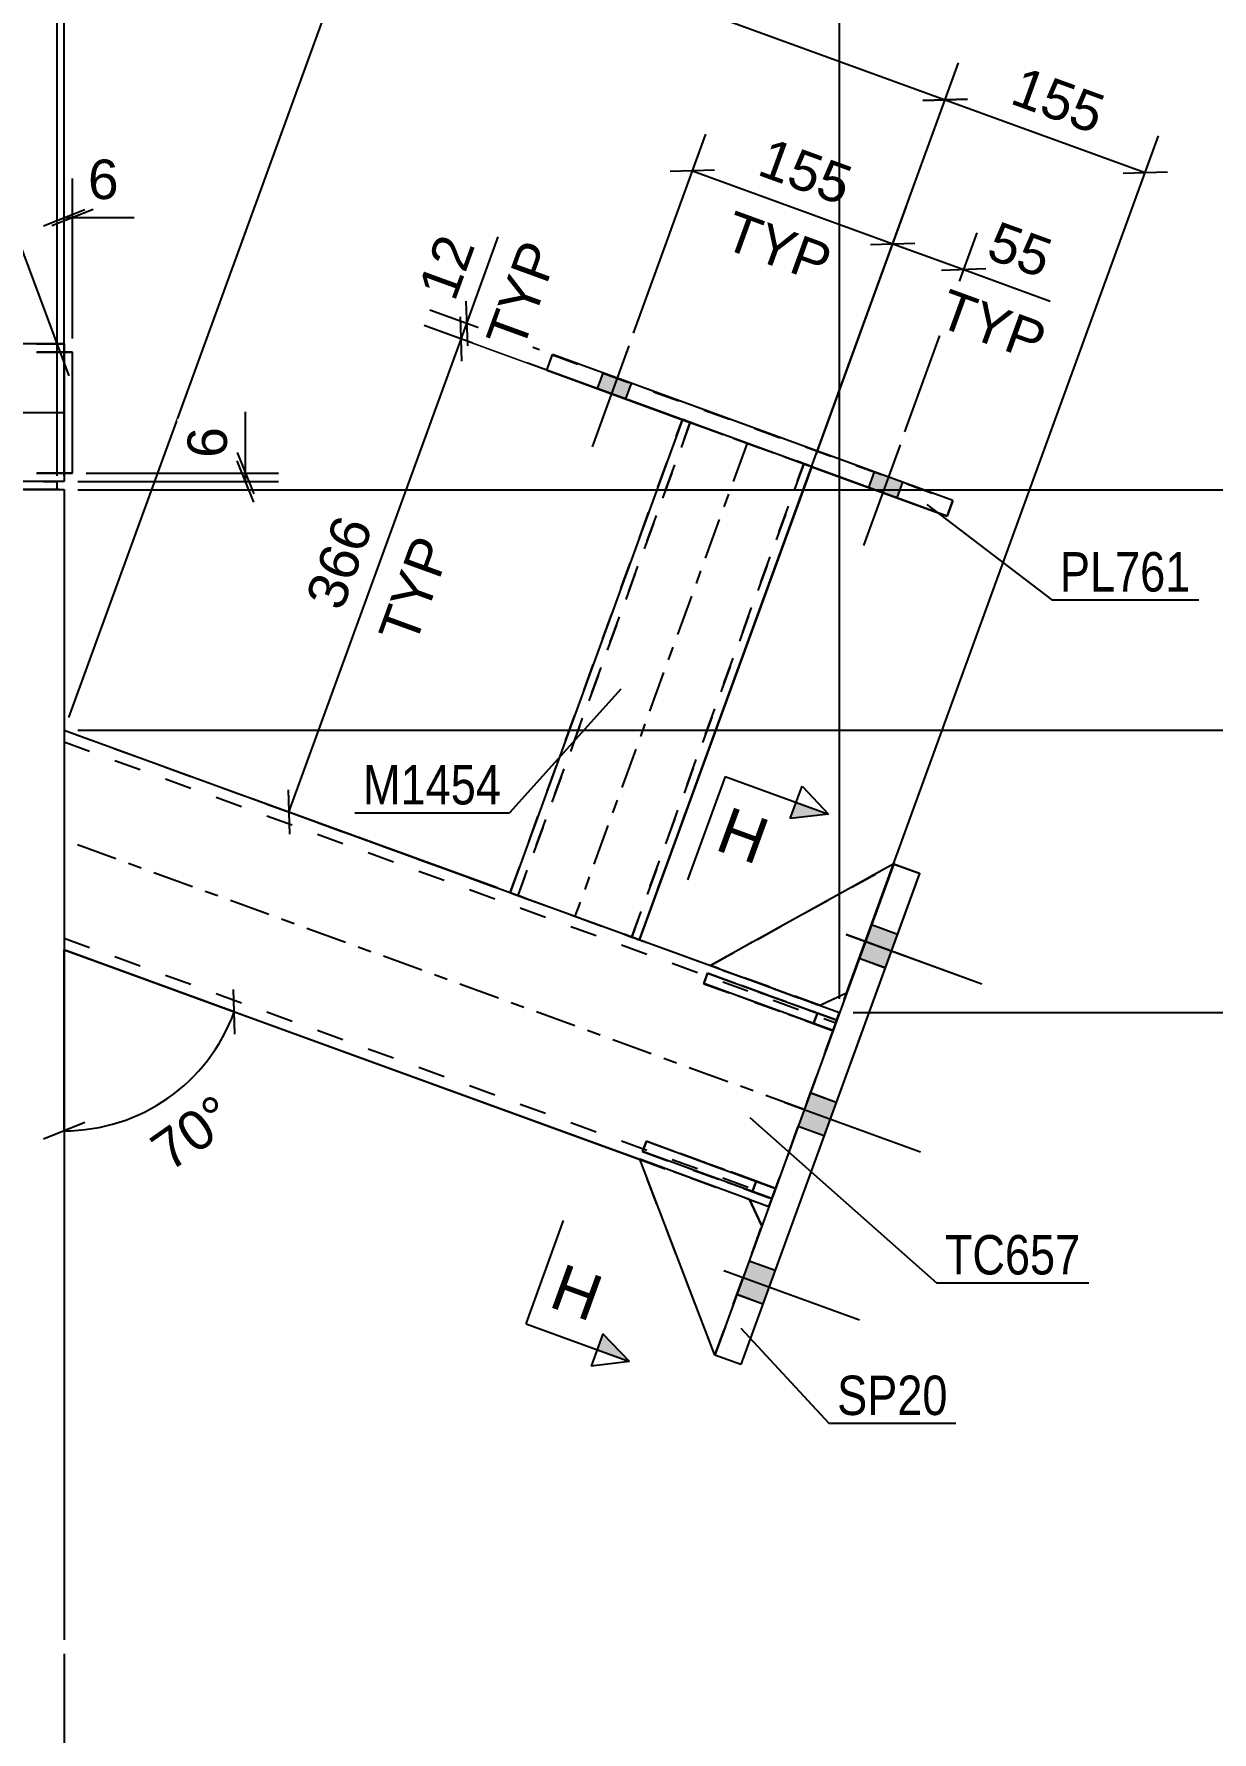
# Model space of a CAD drawing. Header units: millimetres. Extents: x -214 to 627, y -250 to 344.
# Drawn here: x 389.1 to 474.8, y 156.2 to 279.7 of the extents above; entities that cross this region are included whole.
import ezdxf

# ---------------------------------------------------------------- set-up
doc = ezdxf.new("R2010")
doc.units = ezdxf.units.MM
doc.linetypes.add('DXK_LINE_DOT2', pattern=[3.9198, 1.9599, -1.9599])
doc.linetypes.add('DXK_LINE_DOT3', pattern=[5.9187, 2.979, -0.9799, 0.9799, -0.9799])
doc.styles.add('Arial', font='ARIAL.TTF', dxfattribs={"height": 0.2})
doc.styles.add('Arial Narrow', font='ARIALN.TTF', dxfattribs={"height": 0.2})

# ---------------------------------------------------------------- blocks, each defined once
blk = doc.blocks.new('Part-284856835-5072 - 5050')
at = {"color": 7, "linetype": 'DXK_LINE_DOT2'}
for p, q in [((433.2, 197.84), (441.18, 194.94)), ((438.66, 183.62), (433.2, 197.84)), ((433.2, 197.84), (433.2, 197.84)), ((441.18, 194.94), (433.2, 197.84)), ((438.66, 183.62), (433.2, 197.84)), ((441.18, 194.94), (442.08, 193.02)), ((441.18, 194.94), (441.18, 194.94)), ((442.08, 193.02), (441.18, 194.94)), ((442.08, 193.02), (438.66, 183.62)), ((438.66, 183.62), (442.08, 193.02)), ((442.08, 193.02), (442.08, 193.02))]:
    blk.add_line(p, q, dxfattribs=at)
at = {"color": 2, "linetype": 'Continuous'}
blk.add_line((438.66, 183.62), (438.66, 183.62), dxfattribs=at)
blk.add_line((438.66, 183.62), (438.66, 183.62), dxfattribs=at)
blk.add_line((438.66, 183.62), (438.66, 183.62), dxfattribs=at)
blk = doc.blocks.new('Part-284856835-5203 - 5050')
at = {"color": 2, "linetype": 'Continuous'}
for p, q in [((451.66, 219.33), (438.66, 183.62)), ((453.54, 218.65), (440.54, 182.94)), ((453.54, 218.64), (440.54, 182.93)), ((451.66, 219.33), (453.54, 218.65)), ((453.53, 218.64), (453.54, 218.64)), ((453.54, 218.65), (453.54, 218.64)), ((440.54, 182.94), (438.66, 183.62)), ((438.66, 183.62), (438.66, 183.62)), ((440.54, 182.93), (438.66, 183.62)), ((438.66, 183.62), (438.66, 183.62)), ((440.54, 182.93), (440.54, 182.94))]:
    blk.add_line(p, q, dxfattribs=at)
at = {"color": 7, "linetype": 'DXK_LINE_DOT2'}
for p, q in [((438.66, 183.62), (451.66, 219.32)), ((451.66, 219.32), (451.66, 219.33)), ((451.66, 219.32), (453.53, 218.64))]:
    blk.add_line(p, q, dxfattribs=at)
blk = doc.blocks.new('Part-284856835-5071 - 5050')
at = {"color": 2, "linetype": 'Continuous'}
for p, q in [((433.2, 197.85), (433.2, 197.85)), ((441.18, 194.94), (433.2, 197.85)), ((438.66, 183.62), (433.2, 197.85)), ((441.18, 194.94), (441.18, 194.94)), ((442.08, 193.02), (441.18, 194.94)), ((438.66, 183.62), (438.66, 183.62)), ((438.66, 183.62), (438.66, 183.62)), ((438.66, 183.62), (438.66, 183.62))]:
    blk.add_line(p, q, dxfattribs=at)
at = {"color": 7, "linetype": 'DXK_LINE_DOT2'}
for p, q in [((433.2, 197.85), (441.18, 194.94)), ((438.66, 183.62), (433.2, 197.85)), ((441.18, 194.94), (442.08, 193.02)), ((442.08, 193.02), (438.66, 183.62)), ((438.66, 183.62), (442.08, 193.02)), ((442.08, 193.02), (442.08, 193.02)), ((442.08, 193.02), (442.08, 193.02)), ((438.66, 183.62), (438.66, 183.62)), ((438.66, 183.62), (438.66, 183.62))]:
    blk.add_line(p, q, dxfattribs=at)
blk = doc.blocks.new('Part-284856835-5073 - 5050')
at = {"color": 2, "linetype": 'Continuous'}
for p, q in [((451.66, 219.33), (438.33, 211.94)), ((438.33, 211.94), (446.31, 209.04)), ((438.33, 211.94), (438.33, 211.94)), ((448.24, 209.93), (446.31, 209.04)), ((446.31, 209.04), (446.31, 209.04))]:
    blk.add_line(p, q, dxfattribs=at)
at = {"color": 7, "linetype": 'DXK_LINE_DOT2'}
for p, q in [((438.33, 211.94), (451.66, 219.33)), ((448.24, 209.93), (451.66, 219.33)), ((451.66, 219.33), (448.24, 209.93)), ((451.66, 219.33), (451.66, 219.33)), ((451.66, 219.33), (451.66, 219.33)), ((446.31, 209.04), (438.33, 211.94)), ((448.24, 209.93), (446.31, 209.04)), ((448.24, 209.93), (448.24, 209.93)), ((448.24, 209.93), (448.24, 209.93))]:
    blk.add_line(p, q, dxfattribs=at)
blk = doc.blocks.new('Part-284856835-5078 - 5050')
at = {"color": 7, "linetype": 'DXK_LINE_DOT2'}
for p, q in [((451.66, 219.33), (438.33, 211.94)), ((438.33, 211.94), (451.66, 219.33)), ((448.24, 209.93), (451.66, 219.33)), ((451.66, 219.33), (448.24, 209.93)), ((451.66, 219.33), (451.66, 219.33)), ((438.33, 211.94), (446.31, 209.03)), ((438.33, 211.94), (438.33, 211.94)), ((446.31, 209.03), (438.33, 211.94)), ((448.24, 209.93), (446.31, 209.03)), ((448.24, 209.93), (448.23, 209.93)), ((448.24, 209.93), (448.24, 209.93)), ((446.31, 209.03), (446.32, 209.03)), ((446.31, 209.03), (446.31, 209.03))]:
    blk.add_line(p, q, dxfattribs=at)
at = {"color": 2, "linetype": 'Continuous'}
blk.add_line((448.23, 209.93), (446.32, 209.03), dxfattribs=at)
blk = doc.blocks.new('Part-284856835-5079 - 5050')
at = {"color": 2, "linetype": 'Continuous'}
for p, q in [((433.68, 199.16), (433.4, 198.41)), ((433.68, 199.16), (443.07, 195.74)), ((442.8, 194.99), (433.4, 198.41)), ((441.39, 195.5), (442.8, 194.99)), ((443.07, 195.74), (442.8, 194.99))]:
    blk.add_line(p, q, dxfattribs=at)
at = {"color": 7, "linetype": 'DXK_LINE_DOT2'}
for p, q in [((441.66, 196.26), (433.68, 199.16)), ((433.4, 198.41), (441.39, 195.5)), ((441.66, 196.26), (441.39, 195.5)), ((443.07, 195.74), (441.66, 196.26)), ((443.07, 195.74), (442.8, 194.99)), ((443.07, 195.74), (443.07, 195.74)), ((442.8, 194.99), (442.8, 194.99)), ((442.8, 194.99), (442.8, 194.99))]:
    blk.add_line(p, q, dxfattribs=at)
blk = doc.blocks.new('Part-284856835-5128 - 5050')
at = {"color": 2, "linetype": 'Continuous'}
for p, q in [((438.12, 211.38), (437.85, 210.63)), ((438.12, 211.38), (447.52, 207.96)), ((447.25, 207.21), (437.85, 210.63)), ((445.84, 207.72), (447.24, 207.21)), ((447.52, 207.96), (447.25, 207.21))]:
    blk.add_line(p, q, dxfattribs=at)
at = {"color": 7, "linetype": 'DXK_LINE_DOT2'}
for p, q in [((446.11, 208.47), (438.12, 211.38)), ((437.85, 210.63), (445.84, 207.72)), ((446.11, 208.47), (445.84, 207.72)), ((447.52, 207.96), (446.11, 208.47)), ((447.52, 207.96), (447.25, 207.21)), ((447.52, 207.96), (447.52, 207.96)), ((447.24, 207.21), (447.25, 207.21)), ((447.25, 207.21), (447.25, 207.21))]:
    blk.add_line(p, q, dxfattribs=at)
blk = doc.blocks.new('Part-284856835-5129 - 5050')
at = {"color": 7, "linetype": 'DXK_LINE_DOT2'}
for p, q in [((433.4, 198.41), (433.68, 199.16)), ((433.68, 199.16), (441.66, 196.25)), ((443.07, 195.74), (433.68, 199.16)), ((441.39, 195.5), (433.4, 198.41)), ((433.4, 198.41), (442.8, 194.99)), ((441.39, 195.5), (441.66, 196.25)), ((442.8, 194.99), (441.39, 195.5)), ((441.66, 196.25), (443.07, 195.74)), ((442.8, 194.99), (443.07, 195.74)), ((442.8, 194.99), (443.07, 195.74)), ((443.07, 195.74), (443.07, 195.74)), ((442.8, 194.99), (442.8, 194.99))]:
    blk.add_line(p, q, dxfattribs=at)
blk = doc.blocks.new('Part-284856835-5130 - 5050')
at = {"color": 7, "linetype": 'DXK_LINE_DOT2'}
for p, q in [((437.85, 210.62), (438.12, 211.38)), ((438.12, 211.38), (446.11, 208.47)), ((447.52, 207.95), (438.12, 211.38)), ((445.84, 207.72), (437.85, 210.62)), ((437.85, 210.62), (447.25, 207.2)), ((445.84, 207.72), (446.11, 208.47)), ((447.25, 207.2), (445.84, 207.72)), ((446.11, 208.47), (447.52, 207.96)), ((447.25, 207.2), (447.52, 207.96)), ((447.25, 207.2), (447.52, 207.95)), ((447.52, 207.95), (447.52, 207.96)), ((447.25, 207.2), (447.25, 207.2))]:
    blk.add_line(p, q, dxfattribs=at)
blk = doc.blocks.new('Part-284856835-5146 - 5050')
at = {"color": 2, "linetype": 'Continuous'}
for p, q in [((390.84, 247.14), (291.84, 247.14)), ((291.84, 246.54), (291.84, 247.14)), ((390.84, 246.54), (390.84, 247.14)), ((291.84, 246.54), (294.1, 246.54)), ((390.84, 246.54), (388.58, 246.54))]:
    blk.add_line(p, q, dxfattribs=at)
at = {"color": 7, "linetype": 'DXK_LINE_DOT2'}
for p, q in [((291.84, 247.12), (390.84, 247.12)), ((291.84, 246.52), (291.84, 246.54)), ((291.84, 246.52), (291.84, 246.54)), ((390.84, 246.52), (291.84, 246.52)), ((388.58, 246.54), (294.1, 246.54)), ((390.84, 246.52), (390.84, 246.54)), ((390.84, 246.54), (390.84, 246.52))]:
    blk.add_line(p, q, dxfattribs=at)
blk = doc.blocks.new('Part-284856835-5156 - 5050')
at = {"color": 7, "linetype": 'DXK_LINE_DOT2'}
for p, q in [((389.94, 246.52), (388.38, 246.52)), ((389.94, 246.54), (388.58, 246.54)), ((390.84, 246.54), (389.94, 246.54)), ((390.98, 246.52), (389.94, 246.52)), ((391.34, 246.52), (390.98, 246.52))]:
    blk.add_line(p, q, dxfattribs=at)
at = {"color": 2, "linetype": 'Continuous'}
for p, q in [((390.98, 246.54), (390.84, 246.54)), ((390.98, 246.54), (391.34, 246.54)), ((391.34, 246.54), (391.34, 162.91)), ((391.34, 161.91), (391.34, 45.48))]:
    blk.add_line(p, q, dxfattribs=at)
blk = doc.blocks.new('Bolt-284856835-5191 - 5050')
at = {"linetype": 'Continuous'}
for points in [[(451.04, 211.79), (451.93, 214.23), (450.05, 214.91), (449.16, 212.47)], [(451.04, 211.78), (451.93, 214.23), (450.05, 214.91), (449.16, 212.47)], [(451.04, 211.78), (451.93, 214.22), (450.05, 214.91), (449.16, 212.47)], [(446.59, 199.57), (447.48, 202.01), (445.6, 202.7), (444.71, 200.25)], [(446.59, 199.57), (447.48, 202.01), (445.6, 202.69), (444.71, 200.25)], [(442.15, 187.35), (443.04, 189.8), (441.16, 190.48), (440.27, 188.04)], [(442.15, 187.35), (443.04, 189.8), (441.16, 190.48), (440.27, 188.04)], [(442.15, 187.35), (443.04, 189.79), (441.16, 190.48), (440.27, 188.03)]]:
    blk.add_hatch(color=1, dxfattribs=at).paths.add_polyline_path(points)
at = {"color": 1, "linetype": 'Continuous'}
for p, q in [((450.05, 214.91), (451.93, 214.23)), ((450.05, 214.91), (451.93, 214.23)), ((450.05, 214.91), (451.93, 214.22)), ((448.2, 214.21), (458.06, 210.61)), ((448.2, 214.2), (458.06, 210.61)), ((448.2, 214.2), (458.06, 210.61)), ((449.16, 212.47), (451.04, 211.79)), ((449.16, 212.47), (451.04, 211.78)), ((449.16, 212.47), (451.04, 211.78)), ((445.6, 202.7), (447.48, 202.01)), ((445.6, 202.69), (447.48, 202.01)), ((443.75, 201.99), (453.62, 198.4)), ((443.75, 201.98), (453.62, 198.39)), ((444.71, 200.25), (446.59, 199.57)), ((444.71, 200.25), (446.59, 199.57)), ((441.16, 190.48), (443.04, 189.8)), ((441.16, 190.48), (443.04, 189.8)), ((441.16, 190.48), (443.04, 189.79)), ((439.3, 189.77), (449.17, 186.18)), ((439.3, 189.77), (449.17, 186.18)), ((439.3, 189.77), (449.17, 186.18)), ((440.27, 188.04), (442.15, 187.35)), ((440.27, 188.04), (442.15, 187.35)), ((440.27, 188.03), (442.15, 187.35))]:
    blk.add_line(p, q, dxfattribs=at)
blk = doc.blocks.new('Part-284856835-5213 - 5050')
at = {"color": 2, "linetype": 'Continuous'}
for p, q in [((391.34, 229.04), (438.33, 211.94)), ((391.34, 213.08), (433.2, 197.85)), ((391.34, 213.08), (433.2, 197.84)), ((446.31, 209.04), (447.72, 208.52)), ((441.18, 194.94), (442.59, 194.43)), ((441.19, 194.94), (442.59, 194.43))]:
    blk.add_line(p, q, dxfattribs=at)
at = {"color": 7, "linetype": 'DXK_LINE_DOT2'}
for p, q in [((391.34, 229.04), (447.72, 208.52)), ((391.34, 229.04), (391.34, 229.04)), ((391.34, 229.04), (391.34, 213.08)), ((391.34, 228.19), (447.45, 207.77)), ((391.34, 228.19), (447.45, 207.77)), ((391.34, 213.93), (442.87, 195.18)), ((391.34, 213.93), (442.87, 195.18)), ((438.33, 211.94), (446.31, 209.04)), ((447.45, 207.77), (442.89, 195.23)), ((447.39, 207.59), (442.93, 195.36)), ((447.28, 207.31), (447.43, 207.71)), ((447.37, 207.55), (447.28, 207.3)), ((447.43, 207.71), (447.37, 207.55)), ((447.56, 208.08), (447.39, 207.59)), ((447.45, 207.77), (447.43, 207.71)), ((447.43, 207.71), (447.45, 207.77)), ((447.45, 207.77), (447.56, 208.08)), ((447.45, 207.77), (447.45, 207.77)), ((447.56, 208.08), (447.68, 208.41)), ((447.68, 208.41), (447.56, 208.08)), ((447.68, 208.41), (447.72, 208.52)), ((447.72, 208.52), (447.68, 208.41)), ((447.72, 208.52), (447.72, 208.52)), ((447.28, 207.31), (443.04, 195.64)), ((447.28, 207.3), (443.04, 195.64)), ((433.2, 197.85), (441.18, 194.94)), ((433.2, 197.84), (441.19, 194.94)), ((442.93, 195.36), (442.75, 194.87)), ((442.75, 194.86), (442.89, 195.23)), ((442.87, 195.18), (442.89, 195.24)), ((442.89, 195.23), (442.87, 195.18)), ((442.87, 195.18), (442.87, 195.18)), ((443.04, 195.64), (442.89, 195.23)), ((442.89, 195.24), (442.95, 195.4)), ((442.95, 195.4), (443.04, 195.64)), ((442.64, 194.54), (442.59, 194.43)), ((442.59, 194.42), (442.64, 194.54)), ((442.59, 194.42), (442.59, 194.43)), ((442.59, 194.43), (442.59, 194.42)), ((442.75, 194.87), (442.64, 194.54)), ((442.64, 194.54), (442.75, 194.86))]:
    blk.add_line(p, q, dxfattribs=at)
at = {"color": 7, "linetype": 'DXK_LINE_DOT3'}
blk.add_line((445.16, 201.47), (391.34, 221.06), dxfattribs=at)
blk = doc.blocks.new('Part-284856835-5312 - 5050')
at = {"color": 2, "linetype": 'Continuous'}
for p, q in [((426.43, 255.22), (426.84, 256.35)), ((455.97, 245.75), (426.84, 256.35)), ((426.43, 255.22), (436.3, 251.62)), ((426.43, 255.22), (426.43, 255.22)), ((455.56, 244.62), (426.43, 255.22)), ((426.43, 255.22), (426.43, 255.22)), ((445.69, 248.2), (455.56, 244.61)), ((455.97, 245.75), (455.56, 244.62)), ((455.56, 244.61), (455.97, 245.74)), ((455.56, 244.62), (455.56, 244.61))]:
    blk.add_line(p, q, dxfattribs=at)
at = {"color": 7, "linetype": 'DXK_LINE_DOT2'}
for p, q in [((426.43, 255.22), (426.84, 256.34)), ((426.84, 256.35), (426.84, 256.34)), ((426.84, 256.34), (455.97, 245.74)), ((436.3, 251.62), (445.69, 248.2)), ((455.97, 245.74), (455.97, 245.75))]:
    blk.add_line(p, q, dxfattribs=at)
blk = doc.blocks.new('Part-284856835-5317 - 5050')
at = {"color": 2, "linetype": 'Continuous'}
for p, q in [((436.3, 251.63), (423.78, 217.24)), ((445.7, 248.21), (433.18, 213.82))]:
    blk.add_line(p, q, dxfattribs=at)
at = {"color": 7, "linetype": 'DXK_LINE_DOT2'}
for p, q in [((423.78, 217.24), (436.3, 251.63)), ((436.87, 251.43), (424.34, 217.02)), ((424.35, 217.03), (436.87, 251.43)), ((436.3, 251.63), (436.3, 251.63)), ((436.3, 251.63), (436.3, 251.63)), ((436.39, 251.6), (436.3, 251.63)), ((436.3, 251.63), (436.39, 251.6)), ((436.63, 251.51), (436.39, 251.6)), ((436.39, 251.6), (436.63, 251.51)), ((437, 251.38), (436.63, 251.51)), ((436.63, 251.51), (437, 251.38)), ((436.87, 251.43), (436.87, 251.43)), ((436.87, 251.43), (436.91, 251.41)), ((436.91, 251.41), (436.87, 251.43)), ((436.91, 251.41), (437.03, 251.37)), ((437.03, 251.37), (436.91, 251.41)), ((437.43, 251.22), (437, 251.38)), ((437, 251.38), (437.43, 251.22)), ((437.03, 251.37), (437.21, 251.3)), ((437.21, 251.3), (437.03, 251.37)), ((437.21, 251.3), (437.43, 251.22)), ((437.43, 251.22), (437.21, 251.3)), ((437.43, 251.22), (444.57, 248.63)), ((437.43, 251.22), (444.57, 248.62)), ((437.43, 251.22), (444.57, 248.62)), ((437.43, 251.22), (444.57, 248.62)), ((445.13, 248.42), (432.61, 214.01)), ((432.62, 214.02), (445.13, 248.42)), ((433.18, 213.82), (445.7, 248.21)), ((444.57, 248.63), (445, 248.47)), ((444.57, 248.62), (444.79, 248.54)), ((444.79, 248.55), (444.57, 248.62)), ((445, 248.47), (444.57, 248.62)), ((444.97, 248.48), (444.79, 248.55)), ((444.79, 248.54), (444.97, 248.48)), ((444.97, 248.48), (445.09, 248.43)), ((445.09, 248.44), (444.97, 248.48)), ((445, 248.47), (445.37, 248.33)), ((445.37, 248.33), (445, 248.47)), ((445.13, 248.42), (445.09, 248.44)), ((445.09, 248.43), (445.13, 248.42)), ((445.13, 248.42), (445.13, 248.42)), ((445.37, 248.33), (445.61, 248.25)), ((445.61, 248.24), (445.37, 248.33)), ((445.61, 248.25), (445.7, 248.21)), ((445.7, 248.21), (445.61, 248.24)), ((445.7, 248.21), (445.7, 248.21)), ((445.7, 248.21), (445.7, 248.21)), ((423.78, 217.23), (423.78, 217.24)), ((423.78, 217.23), (423.78, 217.24)), ((423.78, 217.23), (423.78, 217.23)), ((423.86, 217.2), (423.78, 217.23)), ((423.78, 217.23), (423.86, 217.19)), ((424.11, 217.11), (423.86, 217.2)), ((423.86, 217.19), (424.11, 217.11)), ((424.47, 216.97), (424.11, 217.11)), ((424.11, 217.11), (424.47, 216.97)), ((424.34, 217.02), (424.35, 217.03)), ((424.34, 217.02), (424.34, 217.02)), ((424.34, 217.02), (424.39, 217.01)), ((424.39, 217.01), (424.34, 217.02)), ((424.39, 217.01), (424.51, 216.96)), ((424.51, 216.96), (424.39, 217.01)), ((424.91, 216.82), (424.47, 216.97)), ((424.47, 216.97), (424.91, 216.82)), ((424.51, 216.96), (424.69, 216.9)), ((424.69, 216.89), (424.51, 216.96)), ((424.69, 216.9), (424.91, 216.82)), ((424.91, 216.82), (424.69, 216.89)), ((424.91, 216.82), (432.05, 214.22)), ((424.91, 216.82), (432.05, 214.22)), ((424.91, 216.82), (432.05, 214.22)), ((424.91, 216.82), (432.05, 214.22)), ((432.05, 214.22), (432.26, 214.14)), ((432.26, 214.14), (432.05, 214.22)), ((432.05, 214.22), (432.48, 214.06)), ((432.48, 214.06), (432.05, 214.22)), ((432.26, 214.14), (432.45, 214.07)), ((432.45, 214.07), (432.26, 214.14)), ((432.45, 214.07), (432.57, 214.03)), ((432.57, 214.03), (432.45, 214.07)), ((432.48, 214.06), (432.84, 213.93)), ((432.85, 213.93), (432.48, 214.06)), ((432.57, 214.03), (432.61, 214.01)), ((432.61, 214.01), (432.57, 214.03)), ((432.61, 214.01), (432.62, 214.02)), ((432.61, 214.01), (432.61, 214.01)), ((432.84, 213.93), (433.09, 213.84)), ((433.09, 213.84), (432.85, 213.93)), ((433.09, 213.84), (433.18, 213.81)), ((433.18, 213.81), (433.09, 213.84)), ((433.18, 213.81), (433.18, 213.82)), ((433.18, 213.81), (433.18, 213.82)), ((433.18, 213.81), (433.18, 213.81))]:
    blk.add_line(p, q, dxfattribs=at)
at = {"color": 7, "linetype": 'DXK_LINE_DOT3'}
blk.add_line((441, 249.92), (428.48, 215.52), dxfattribs=at)
blk = doc.blocks.new('Bolt-284856835-5319 - 5050')
at = {"linetype": 'Continuous'}
for points in [[(432.57, 254.26), (430.51, 255.01), (430.1, 253.89), (432.16, 253.13)], [(452.31, 247.08), (450.24, 247.83), (449.83, 246.7), (451.9, 245.95)]]:
    blk.add_hatch(color=1, dxfattribs=at).paths.add_polyline_path(points)
at = {"color": 1, "linetype": 'Continuous'}
for p, q in [((432.4, 256.99), (429.73, 249.66)), ((430.51, 255.01), (430.1, 253.89)), ((432.57, 254.26), (432.16, 253.13)), ((452.13, 249.8), (449.46, 242.47)), ((450.24, 247.83), (449.83, 246.7)), ((452.31, 247.08), (451.9, 245.95))]:
    blk.add_line(p, q, dxfattribs=at)
blk = doc.blocks.new('Bolt-284856835-5320 - 5050')
at = {"linetype": 'Continuous'}
for points in [[(432.57, 254.26), (430.51, 255.01), (430.1, 253.88), (432.16, 253.13)], [(452.31, 247.07), (450.24, 247.83), (449.83, 246.7), (451.9, 245.95)]]:
    blk.add_hatch(color=1, dxfattribs=at).paths.add_polyline_path(points)
at = {"color": 1, "linetype": 'Continuous'}
for p, q in [((432.4, 256.98), (429.73, 249.65)), ((430.51, 255.01), (430.1, 253.88)), ((432.57, 254.26), (432.16, 253.13)), ((452.13, 249.8), (449.46, 242.47)), ((450.24, 247.83), (449.83, 246.7)), ((452.31, 247.07), (451.9, 245.95))]:
    blk.add_line(p, q, dxfattribs=at)
blk = doc.blocks.new('Part-284856835-5340 - 5050')
at = {"color": 2, "linetype": 'Continuous'}
for p, q in [((391.94, 256.53), (391.34, 256.53)), ((391.94, 247.73), (391.94, 256.53)), ((391.34, 247.73), (391.94, 247.73)), ((391.94, 247.73), (391.34, 247.73))]:
    blk.add_line(p, q, dxfattribs=at)
at = {"color": 7, "linetype": 'DXK_LINE_DOT2'}
for p, q in [((391.34, 247.73), (391.34, 256.53)), ((391.34, 256.53), (391.94, 256.53)), ((391.34, 247.73), (391.34, 247.73)), ((391.94, 247.73), (391.94, 247.73)), ((391.94, 247.73), (391.94, 247.73))]:
    blk.add_line(p, q, dxfattribs=at)
blk = doc.blocks.new('Part-284856835-5355 - 5050')
at = {"color": 2, "linetype": 'Continuous'}
for p, q in [((291.34, 257.13), (328.99, 257.13)), ((291.34, 257.13), (291.34, 255.93)), ((343.28, 257.13), (338.99, 257.13)), ((391.34, 257.13), (353.28, 257.13)), ((391.34, 257.13), (391.34, 257.04)), ((391.34, 257.04), (391.34, 247.13)), ((291.34, 247.22), (291.34, 255.93)), ((291.34, 247.22), (291.34, 247.13)), ((291.34, 247.13), (291.84, 247.13)), ((291.34, 247.13), (291.84, 247.13)), ((391.34, 247.13), (390.84, 247.13)), ((391.34, 247.13), (390.84, 247.13))]:
    blk.add_line(p, q, dxfattribs=at)
at = {"color": 7, "linetype": 'DXK_LINE_DOT2'}
for p, q in [((291.34, 257.13), (391.34, 257.13)), ((291.34, 257.13), (291.34, 257.13)), ((328.99, 257.13), (338.99, 257.13)), ((353.28, 257.13), (343.28, 257.13)), ((391.34, 257.13), (391.34, 257.13)), ((291.34, 256.53), (391.34, 256.53)), ((391.34, 256.53), (291.34, 256.53)), ((291.34, 256.53), (291.34, 256.53)), ((291.34, 256.53), (291.34, 256.48)), ((291.34, 256.48), (291.34, 256.16)), ((391.34, 256.53), (391.34, 256.53)), ((391.34, 256.48), (391.34, 256.53)), ((291.34, 248.33), (291.34, 248.33)), ((291.34, 248.33), (291.34, 248.33)), ((291.34, 248.33), (291.34, 248.33)), ((391.34, 248.33), (391.34, 248.33)), ((391.34, 248.33), (391.34, 248.33)), ((391.34, 248.33), (391.34, 248.33)), ((291.34, 247.73), (391.34, 247.73)), ((391.34, 247.73), (291.34, 247.73)), ((291.34, 247.73), (291.34, 247.73)), ((291.34, 247.13), (291.34, 247.13)), ((291.34, 247.13), (291.34, 247.13)), ((390.84, 247.13), (291.84, 247.13)), ((390.84, 247.13), (291.84, 247.13)), ((391.34, 247.73), (391.34, 247.73)), ((391.34, 247.13), (391.34, 247.13)), ((391.34, 247.13), (391.34, 247.13))]:
    blk.add_line(p, q, dxfattribs=at)
at = {"color": 7, "linetype": 'DXK_LINE_DOT3'}
blk.add_line((391.34, 252.13), (291.34, 252.13), dxfattribs=at)
blk = doc.blocks.new('StraightDimension-284856835-5796 - 5050')
at = {"color": 7, "linetype": 'Continuous'}
for p, q in [((291.34, 247.53), (291.34, 319.46)), ((391.34, 247.53), (391.34, 319.46)), ((292.84, 317.21), (289.84, 316.01)), ((291.34, 316.61), (391.34, 316.61)), ((389.84, 316.01), (392.84, 317.21))]:
    blk.add_line(p, q, dxfattribs=at)
at = {"color": 0}
blk.add_wipeout([(346.39, 317.36), (346.39, 321.56), (336.3, 321.56), (336.3, 317.36)], dxfattribs=at)
at = {"color": 3, "style": 'Arial'}
blk.add_text('1000', height=2.865, dxfattribs=at).set_placement((336.9, 317.96))
blk = doc.blocks.new('StraightDimension-284856835-5669 - 5050')
at = {"color": 7, "linetype": 'Continuous'}
for p, q in [((432.73, 257.92), (438, 272.39)), ((438.64, 269.76), (435.41, 269.66)), ((437.02, 269.71), (451.59, 264.4)), ((446.04, 249.15), (452.57, 267.08)), ((449.98, 264.35), (453.21, 264.46))]:
    blk.add_line(p, q, dxfattribs=at)
at = {"color": 0}
blk.add_wipeout([(448.26, 266.41), (449.7, 270.36), (442.3, 273.05), (440.87, 269.11)], dxfattribs=at)
at = {"color": 0, "linetype": 'Continuous'}
blk.add_wipeout([(446.78, 260.73), (448.22, 264.68), (439.78, 267.75), (438.35, 263.8)], dxfattribs=at)
at = {"color": 3, "style": 'Arial'}
blk.add_text('155', height=2.865, rotation=-20.002, dxfattribs=at).set_placement((441.63, 269.47))
at = {"color": 3, "linetype": 'Continuous', "style": 'Arial'}
blk.add_text('TYP', height=2.865, rotation=-20.002, dxfattribs=at).set_placement((439.11, 264.16))
blk = doc.blocks.new('StraightDimension-284856835-5693 - 5050')
at = {"color": 7, "linetype": 'Continuous'}
for p, q in [((391.68, 229.98), (414.54, 292.79)), ((415.18, 290.16), (411.95, 290.06)), ((413.57, 290.11), (455.4, 274.88)), ((433.52, 214.76), (456.38, 277.56)), ((453.79, 274.83), (457.02, 274.93))]:
    blk.add_line(p, q, dxfattribs=at)
at = {"color": 0}
blk.add_wipeout([(438.44, 281.85), (439.88, 285.8), (432.48, 288.49), (431.05, 284.55)], dxfattribs=at)
at = {"color": 3, "style": 'Arial'}
blk.add_text('445', height=2.865, rotation=-20.002, dxfattribs=at).set_placement((431.81, 284.91))
blk = doc.blocks.new('StraightDimension-284856835-5838 - 5050')
at = {"color": 7, "linetype": 'Continuous'}
for p, q in [((485.13, 245.03), (483.93, 248.03)), ((392.34, 246.53), (496.95, 246.53)), ((484.53, 229.04), (484.53, 246.53)), ((483.93, 230.54), (485.13, 227.54)), ((392.34, 229.04), (496.95, 229.04))]:
    blk.add_line(p, q, dxfattribs=at)
at = {"color": 0}
blk.add_wipeout([(483.78, 241.72), (479.58, 241.72), (479.58, 233.85), (483.78, 233.85)], dxfattribs=at)
at = {"color": 3, "style": 'Arial'}
blk.add_text('175', height=2.865, rotation=90.0002, dxfattribs=at).set_placement((483.18, 234.45))
at = {"color": 0, "linetype": 'Continuous'}
blk.add_wipeout([(497.55, 247.13), (497.55, 251.33), (485.23, 251.33), (485.23, 247.13)], dxfattribs=at)
at = {"color": 3, "linetype": 'Continuous', "style": 'Arial'}
blk.add_text('19087', height=2.865, dxfattribs=at).set_placement((485.83, 247.73))
blk = doc.blocks.new('StraightDimension-284856835-5586 - 5050')
at = {"color": 7, "linetype": 'Continuous'}
for p, q in [((390.84, 247.54), (390.84, 311.37)), ((391.34, 247.54), (391.34, 311.37)), ((389.34, 307.92), (392.34, 309.12)), ((392.84, 309.12), (389.84, 307.92)), ((390.84, 308.52), (391.34, 308.52)), ((391.34, 308.52), (395.82, 308.52)), ((391.34, 308.52), (395.82, 308.52))]:
    blk.add_line(p, q, dxfattribs=at)
at = {"color": 0}
blk.add_wipeout([(395.29, 309.27), (395.29, 313.47), (391.87, 313.47), (391.87, 309.27)], dxfattribs=at)
at = {"color": 3, "style": 'Arial'}
blk.add_text('5', height=2.87, dxfattribs=at).set_placement((392.47, 309.87))
blk = doc.blocks.new('StraightDimension-284856835-5645 - 5050')
at = {"color": 7, "linetype": 'Continuous'}
for p, q in [((391.34, 257.53), (391.34, 269.16)), ((391.94, 257.53), (391.94, 269.16)), ((389.84, 265.71), (392.84, 266.91)), ((393.44, 266.91), (390.44, 265.71)), ((391.34, 266.31), (391.94, 266.31)), ((391.94, 266.31), (396.42, 266.31)), ((391.94, 266.31), (396.42, 266.31))]:
    blk.add_line(p, q, dxfattribs=at)
at = {"color": 0}
blk.add_wipeout([(395.89, 267.06), (395.89, 271.26), (392.47, 271.26), (392.47, 267.06)], dxfattribs=at)
at = {"color": 3, "style": 'Arial'}
blk.add_text('6', height=2.87, dxfattribs=at).set_placement((393.07, 267.66))
blk = doc.blocks.new('AngleDimension-284856835-5652 - 5050')
at = {"color": 7, "linetype": 'Continuous'}
for p, q in [((403.71, 208.58), (391.34, 213.08)), ((391.34, 199.92), (391.34, 213.08)), ((392.28, 212.74), (403.71, 208.58)), ((403.76, 206.96), (403.66, 210.19)), ((392.84, 200.52), (389.84, 199.32))]:
    blk.add_line(p, q, dxfattribs=at)
blk.add_arc((391.34, 213.08), 13.16, 270, 340.0001, dxfattribs=at)
at = {"color": 0}
blk.add_wipeout([(404.78, 200.2), (402.37, 203.64), (396.44, 199.48), (398.85, 196.04)], dxfattribs=at)
at = {"color": 3, "style": 'Arial'}
blk.add_text('70°', height=2.865, rotation=35.002, dxfattribs=at).set_placement((399, 196.88))
blk = doc.blocks.new('StraightDimension-284856835-5680 - 5050')
at = {"color": 7, "linetype": 'Continuous'}
for p, q in [((446.04, 249.15), (452.57, 267.08)), ((449.98, 264.35), (453.21, 264.46)), ((451.59, 264.4), (456.76, 262.53)), ((452.47, 250.74), (457.73, 265.2)), ((458.37, 262.58), (455.14, 262.47))]:
    blk.add_line(p, q, dxfattribs=at)
at = {"color": 0}
blk.add_wipeout([(462.81, 261.12), (464.25, 265.07), (458.94, 267), (457.51, 263.05)], dxfattribs=at)
at = {"color": 7, "linetype": 'Continuous'}
blk.add_line((456.76, 262.53), (463.05, 260.23), dxfattribs=at)
at = {"color": 0, "linetype": 'Continuous'}
blk.add_wipeout([(462.37, 255.05), (463.81, 259), (455.38, 262.07), (453.94, 258.12)], dxfattribs=at)
at = {"color": 7, "linetype": 'Continuous'}
blk.add_line((456.76, 262.53), (463.05, 260.23), dxfattribs=at)
at = {"color": 3, "style": 'Arial'}
blk.add_text('55', height=2.865, rotation=-20.002, dxfattribs=at).set_placement((458.27, 263.41))
at = {"color": 3, "linetype": 'Continuous', "style": 'Arial'}
blk.add_text('TYP', height=2.865, rotation=-20.002, dxfattribs=at).set_placement((454.71, 258.48))
blk = doc.blocks.new('StraightDimension-284856835-5704 - 5050')
at = {"color": 7, "linetype": 'Continuous'}
for p, q in [((433.52, 214.76), (456.38, 277.56)), ((457.02, 274.93), (453.79, 274.83)), ((455.4, 274.88), (469.95, 269.59)), ((448.07, 209.46), (470.93, 272.27)), ((468.34, 269.54), (471.57, 269.64))]:
    blk.add_line(p, q, dxfattribs=at)
at = {"color": 0}
blk.add_wipeout([(466.63, 271.59), (468.07, 275.54), (460.67, 278.23), (459.24, 274.29)], dxfattribs=at)
at = {"color": 3, "style": 'Arial'}
blk.add_text('155', height=2.865, rotation=-20.002, dxfattribs=at).set_placement((460.01, 274.65))
blk = doc.blocks.new('StraightDimension-284856835-5715 - 5050')
at = {"color": 7, "linetype": 'Continuous'}
for p, q in [((435.36, 251.97), (417.52, 258.46)), ((420.25, 255.87), (420.15, 259.1)), ((407.68, 223.1), (420.2, 257.48)), ((407.63, 224.71), (407.73, 221.48)), ((422.84, 217.58), (405.01, 224.07))]:
    blk.add_line(p, q, dxfattribs=at)
at = {"color": 0}
blk.add_wipeout([(414.58, 244.24), (410.64, 245.68), (407.94, 238.28), (411.89, 236.85)], dxfattribs=at)
at = {"color": 0, "linetype": 'Continuous'}
blk.add_wipeout([(420.27, 242.76), (416.32, 244.2), (413.25, 235.76), (417.2, 234.33)], dxfattribs=at)
at = {"color": 3, "style": 'Arial'}
blk.add_text('366', height=2.865, rotation=69.9983, dxfattribs=at).set_placement((411.53, 237.62))
at = {"color": 3, "linetype": 'Continuous', "style": 'Arial'}
blk.add_text('TYP', height=2.865, rotation=69.9983, dxfattribs=at).set_placement((416.84, 235.1))
blk = doc.blocks.new('StraightDimension-284856835-5742 - 5050')
at = {"color": 7, "linetype": 'Continuous'}
for p, q in [((425.9, 256.69), (417.93, 259.59)), ((420.56, 260.23), (420.66, 257)), ((435.36, 251.97), (417.52, 258.46)), ((420.25, 255.87), (420.15, 259.1)), ((420.2, 257.48), (420.61, 258.61))]:
    blk.add_line(p, q, dxfattribs=at)
at = {"color": 0}
blk.add_wipeout([(422.02, 264.67), (418.07, 266.11), (416.14, 260.8), (420.09, 259.36)], dxfattribs=at)
at = {"color": 7, "linetype": 'Continuous'}
blk.add_line((420.61, 258.61), (422.9, 264.91), dxfattribs=at)
at = {"color": 0, "linetype": 'Continuous'}
blk.add_wipeout([(428.08, 264.23), (424.14, 265.67), (421.07, 257.24), (425.01, 255.8)], dxfattribs=at)
at = {"color": 7, "linetype": 'Continuous'}
blk.add_line((420.61, 258.61), (422.9, 264.91), dxfattribs=at)
at = {"color": 3, "style": 'Arial'}
blk.add_text('12', height=2.865, rotation=69.9983, dxfattribs=at).set_placement((419.73, 260.13))
at = {"color": 3, "linetype": 'Continuous', "style": 'Arial'}
blk.add_text('TYP', height=2.865, rotation=69.9983, dxfattribs=at).set_placement((424.66, 256.57))
blk = doc.blocks.new('StraightDimension-284856835-5800 - 5050')
at = {"color": 7, "linetype": 'Continuous'}
for p, q in [((391.34, 247.53), (391.34, 319.46)), ((447.72, 209.52), (447.72, 319.46)), ((392.84, 317.21), (389.84, 316.01)), ((391.34, 316.61), (447.72, 316.61)), ((446.22, 316.01), (449.22, 317.21))]:
    blk.add_line(p, q, dxfattribs=at)
at = {"color": 0}
blk.add_wipeout([(423.47, 317.36), (423.47, 321.56), (415.6, 321.56), (415.6, 317.36)], dxfattribs=at)
at = {"color": 3, "style": 'Arial'}
blk.add_text('564', height=2.865, dxfattribs=at).set_placement((416.2, 317.96))
blk = doc.blocks.new('StraightDimension-284856835-5820 - 5050')
at = {"color": 7, "linetype": 'Continuous'}
for p, q in [((485.13, 207.02), (483.93, 210.02)), ((448.72, 208.52), (496.95, 208.52)), ((484.53, 101.35), (484.53, 208.52)), ((483.93, 102.85), (485.13, 99.85)), ((392.34, 101.35), (496.95, 101.35))]:
    blk.add_line(p, q, dxfattribs=at)
at = {"color": 0}
blk.add_wipeout([(483.78, 159.98), (479.58, 159.98), (479.58, 149.89), (483.78, 149.89)], dxfattribs=at)
at = {"color": 3, "style": 'Arial'}
blk.add_text('3120', height=2.865, rotation=90.0002, dxfattribs=at).set_placement((483.18, 150.49))
at = {"color": 0, "linetype": 'Continuous'}
blk.add_wipeout([(497.55, 209.12), (497.55, 213.32), (485.23, 213.32), (485.23, 209.12)], dxfattribs=at)
at = {"color": 3, "linetype": 'Continuous', "style": 'Arial'}
blk.add_text('18707', height=2.865, dxfattribs=at).set_placement((485.83, 209.72))
blk = doc.blocks.new('StraightDimension-284856835-5832 - 5050')
at = {"color": 7, "linetype": 'Continuous'}
for p, q in [((485.13, 227.54), (483.93, 230.54)), ((392.34, 229.04), (496.95, 229.04)), ((484.53, 208.52), (484.53, 229.04)), ((483.93, 210.02), (485.13, 207.02)), ((448.72, 208.52), (496.95, 208.52))]:
    blk.add_line(p, q, dxfattribs=at)
at = {"color": 0}
blk.add_wipeout([(483.78, 222.72), (479.58, 222.72), (479.58, 214.85), (483.78, 214.85)], dxfattribs=at)
at = {"color": 3, "style": 'Arial'}
blk.add_text('205', height=2.865, rotation=90.0002, dxfattribs=at).set_placement((483.18, 215.45))
at = {"color": 0, "linetype": 'Continuous'}
blk.add_wipeout([(497.55, 229.64), (497.55, 233.84), (485.23, 233.84), (485.23, 229.64)], dxfattribs=at)
at = {"color": 3, "linetype": 'Continuous', "style": 'Arial'}
blk.add_text('18912', height=2.865, dxfattribs=at).set_placement((485.83, 230.24))
blk = doc.blocks.new('StraightDimension-284856835-9414 - 5050')
at = {"color": 7, "linetype": 'Continuous'}
for p, q in [((368.77, 282.99), (367.57, 285.99)), ((354.28, 284.49), (370.57, 284.49)), ((368.17, 257.13), (368.17, 284.49)), ((367.57, 258.63), (368.77, 255.63)), ((390.34, 257.13), (365.32, 257.13))]:
    blk.add_line(p, q, dxfattribs=at)
at = {"color": 0}
blk.add_wipeout([(367.42, 274.74), (363.22, 274.74), (363.22, 266.87), (367.42, 266.87)], dxfattribs=at)
at = {"color": 3, "style": 'Arial'}
blk.add_text('274', height=2.865, rotation=90.0002, dxfattribs=at).set_placement((366.82, 267.47))
blk = doc.blocks.new('StraightDimension-284856835-9844 - 5050')
at = {"color": 7, "linetype": 'Continuous'}
for p, q in [((404.53, 247.73), (404.53, 252.2)), ((404.53, 247.73), (404.53, 252.2)), ((403.93, 249.23), (405.13, 246.23)), ((405.13, 245.63), (403.93, 248.63)), ((392.34, 247.13), (406.93, 247.13)), ((392.94, 247.73), (406.93, 247.73)), ((404.53, 247.13), (404.53, 247.73))]:
    blk.add_line(p, q, dxfattribs=at)
at = {"color": 0}
blk.add_wipeout([(403.78, 251.68), (399.58, 251.68), (399.58, 248.25), (403.78, 248.25)], dxfattribs=at)
at = {"color": 3, "style": 'Arial'}
blk.add_text('6', height=2.87, rotation=90.0002, dxfattribs=at).set_placement((403.18, 248.85))
blk = doc.blocks.new('Mark-284856835-5199 - 5050')
at = {"color": 0}
blk.add_wipeout([(455.59, 179.26), (455.59, 182.26), (447.55, 182.26), (447.55, 179.26)], dxfattribs=at)
blk.add_wipeout([(455.59, 179.26), (455.59, 182.26), (447.55, 182.26), (447.55, 179.26)], dxfattribs=at)
at = {"color": 30, "linetype": 'Continuous'}
for p, q in [((440.54, 185.58), (446.95, 178.66)), ((446.95, 178.66), (456.19, 178.66))]:
    blk.add_line(p, q, dxfattribs=at)
at = {"color": 3, "style": 'Arial Narrow'}
blk.add_text('SP20', height=2.863, dxfattribs=at).set_placement((447.55, 179.26))
blk = doc.blocks.new('Mark-284856835-5209 - 5050')
at = {"color": 0}
blk.add_wipeout([(465.25, 189.48), (465.25, 192.48), (455.38, 192.48), (455.38, 189.48)], dxfattribs=at)
blk.add_wipeout([(465.25, 189.48), (465.25, 192.48), (455.38, 192.48), (455.38, 189.48)], dxfattribs=at)
at = {"color": 30, "linetype": 'Continuous'}
for p, q in [((441.19, 200.89), (454.78, 188.88)), ((454.78, 188.88), (465.85, 188.88))]:
    blk.add_line(p, q, dxfattribs=at)
at = {"color": 3, "style": 'Arial Narrow'}
blk.add_text('TC657', height=2.863, dxfattribs=at).set_placement((455.38, 189.48))
blk = doc.blocks.new('Mark-284856835-5308 - 5050')
at = {"color": 0}
blk.add_wipeout([(473.26, 239.13), (473.26, 242.13), (463.75, 242.13), (463.75, 239.13)], dxfattribs=at)
blk.add_wipeout([(473.26, 239.13), (473.26, 242.13), (463.75, 242.13), (463.75, 239.13)], dxfattribs=at)
at = {"color": 30, "linetype": 'Continuous'}
for p, q in [((454.07, 245.46), (463.15, 238.53)), ((463.15, 238.53), (473.86, 238.53))]:
    blk.add_line(p, q, dxfattribs=at)
at = {"color": 3, "style": 'Arial Narrow'}
blk.add_text('PL761', height=2.863, dxfattribs=at).set_placement((463.75, 239.13))
blk = doc.blocks.new('Mark-284856835-5313 - 5050')
at = {"color": 0}
blk.add_wipeout([(423.12, 223.65), (423.12, 226.65), (413.07, 226.65), (413.07, 223.65)], dxfattribs=at)
blk.add_wipeout([(423.12, 223.65), (423.12, 226.65), (413.07, 226.65), (413.07, 223.65)], dxfattribs=at)
at = {"color": 30, "linetype": 'Continuous'}
for p in [(431.81, 232.04), (412.47, 223.05)]:
    blk.add_line(p, (423.72, 223.05), dxfattribs=at)
at = {"color": 3, "style": 'Arial Narrow'}
blk.add_text('M1454', height=2.863, dxfattribs=at).set_placement((413.07, 223.65))
blk = doc.blocks.new('Mark-284856835-5336 - 5050')
at = {"color": 0}
blk.add_wipeout([(387.45, 265.24), (387.45, 268.24), (377.95, 268.24), (377.95, 265.24)], dxfattribs=at)
blk.add_wipeout([(387.45, 265.24), (387.45, 268.24), (377.95, 268.24), (377.95, 265.24)], dxfattribs=at)
at = {"color": 30, "linetype": 'Continuous'}
for p in [(377.35, 264.64), (391.71, 254.8)]:
    blk.add_line(p, (388.05, 264.64), dxfattribs=at)
at = {"color": 3, "style": 'Arial Narrow'}
blk.add_text('PL773', height=2.863, dxfattribs=at).set_placement((377.95, 265.24))
blk = doc.blocks.new('SectionMark-284856835-5844 - 5050')
at = {"linetype": 'Continuous'}
for points in [[(444.14, 222.62), (444.57, 223.8), (446.92, 222.94)], [(430.09, 184), (430.52, 185.17), (432.44, 183.14)]]:
    blk.add_hatch(color=6, dxfattribs=at).paths.add_polyline_path(points)
at = {"color": 6, "linetype": 'Continuous'}
for p, q in [((444.14, 222.62), (445, 224.97)), ((445, 224.97), (446.92, 222.94)), ((446.92, 222.94), (444.14, 222.62)), ((430.52, 185.17), (429.67, 182.82)), ((432.44, 183.14), (430.52, 185.17)), ((432.44, 183.14), (429.67, 182.82))]:
    blk.add_line(p, q, dxfattribs=at)
at = {"color": 0, "linetype": 'Continuous'}
for points in [[(441.72, 219.25), (442.91, 222.54), (439.75, 223.69), (438.55, 220.4)], [(429.63, 186.03), (430.83, 189.32), (427.66, 190.47), (426.46, 187.18)]]:
    blk.add_wipeout(points, dxfattribs=at)
at = {"color": 6, "linetype": 'Continuous'}
for p, q in [((439.4, 225.68), (436.67, 218.16)), ((439.4, 225.68), (446.92, 222.94)), ((424.93, 185.88), (427.66, 193.4)), ((424.93, 185.88), (432.44, 183.14))]:
    blk.add_line(p, q, dxfattribs=at)
at = {"color": 3, "linetype": 'Continuous', "style": 'Arial'}
for p in [(438.55, 220.4), (426.46, 187.18)]:
    blk.add_text('H', height=3.34, rotation=-19.9905, dxfattribs=at).set_placement(p)

msp = doc.modelspace()

# ---------------------------------------------------------------- block references
for name in ['Part-284856835-5355 - 5050', 'Bolt-284856835-5319 - 5050', 'Bolt-284856835-5320 - 5050', 'Part-284856835-5340 - 5050', 'Part-284856835-5312 - 5050', 'Part-284856835-5317 - 5050', 'Part-284856835-5146 - 5050', 'Part-284856835-5156 - 5050', 'Part-284856835-5213 - 5050', 'Part-284856835-5073 - 5050', 'Part-284856835-5078 - 5050', 'Part-284856835-5203 - 5050', 'Bolt-284856835-5191 - 5050', 'Part-284856835-5128 - 5050', 'Part-284856835-5130 - 5050', 'Part-284856835-5079 - 5050', 'Part-284856835-5129 - 5050', 'Part-284856835-5071 - 5050', 'Part-284856835-5072 - 5050']:
    msp.add_blockref(name, (0, 0))

# ---------------------------------------------------------------- next in the draw order: block references
for name in ['StraightDimension-284856835-5796 - 5050', 'StraightDimension-284856835-5669 - 5050', 'AngleDimension-284856835-5652 - 5050']:
    msp.add_blockref(name, (0, 0))

# ---------------------------------------------------------------- next in the draw order: block references
msp.add_blockref('StraightDimension-284856835-5693 - 5050', (0, 0))

# ---------------------------------------------------------------- next in the draw order: block references
msp.add_blockref('StraightDimension-284856835-5838 - 5050', (0, 0))

# ---------------------------------------------------------------- next in the draw order: block references
for name in ['StraightDimension-284856835-5586 - 5050', 'StraightDimension-284856835-5680 - 5050']:
    msp.add_blockref(name, (0, 0))

# ---------------------------------------------------------------- next in the draw order: block references
for name in ['StraightDimension-284856835-5704 - 5050', 'StraightDimension-284856835-5645 - 5050']:
    msp.add_blockref(name, (0, 0))

# ---------------------------------------------------------------- next in the draw order: block references
for name in ['StraightDimension-284856835-5715 - 5050', 'Mark-284856835-5308 - 5050']:
    msp.add_blockref(name, (0, 0))

# ---------------------------------------------------------------- next in the draw order: block references
msp.add_blockref('StraightDimension-284856835-5742 - 5050', (0, 0))

# ---------------------------------------------------------------- next in the draw order: block references
msp.add_blockref('StraightDimension-284856835-5800 - 5050', (0, 0))

# ---------------------------------------------------------------- next in the draw order: block references
for name in ['StraightDimension-284856835-9414 - 5050', 'StraightDimension-284856835-9844 - 5050', 'StraightDimension-284856835-5820 - 5050']:
    msp.add_blockref(name, (0, 0))

# ---------------------------------------------------------------- next in the draw order: block references
for name in ['Mark-284856835-5336 - 5050', 'StraightDimension-284856835-5832 - 5050', 'Mark-284856835-5209 - 5050', 'Mark-284856835-5199 - 5050']:
    msp.add_blockref(name, (0, 0))

# ---------------------------------------------------------------- next in the draw order: block references
msp.add_blockref('Mark-284856835-5313 - 5050', (0, 0))

# ---------------------------------------------------------------- next in the draw order: block references
msp.add_blockref('SectionMark-284856835-5844 - 5050', (0, 0))

doc.saveas('drawing.dxf')
